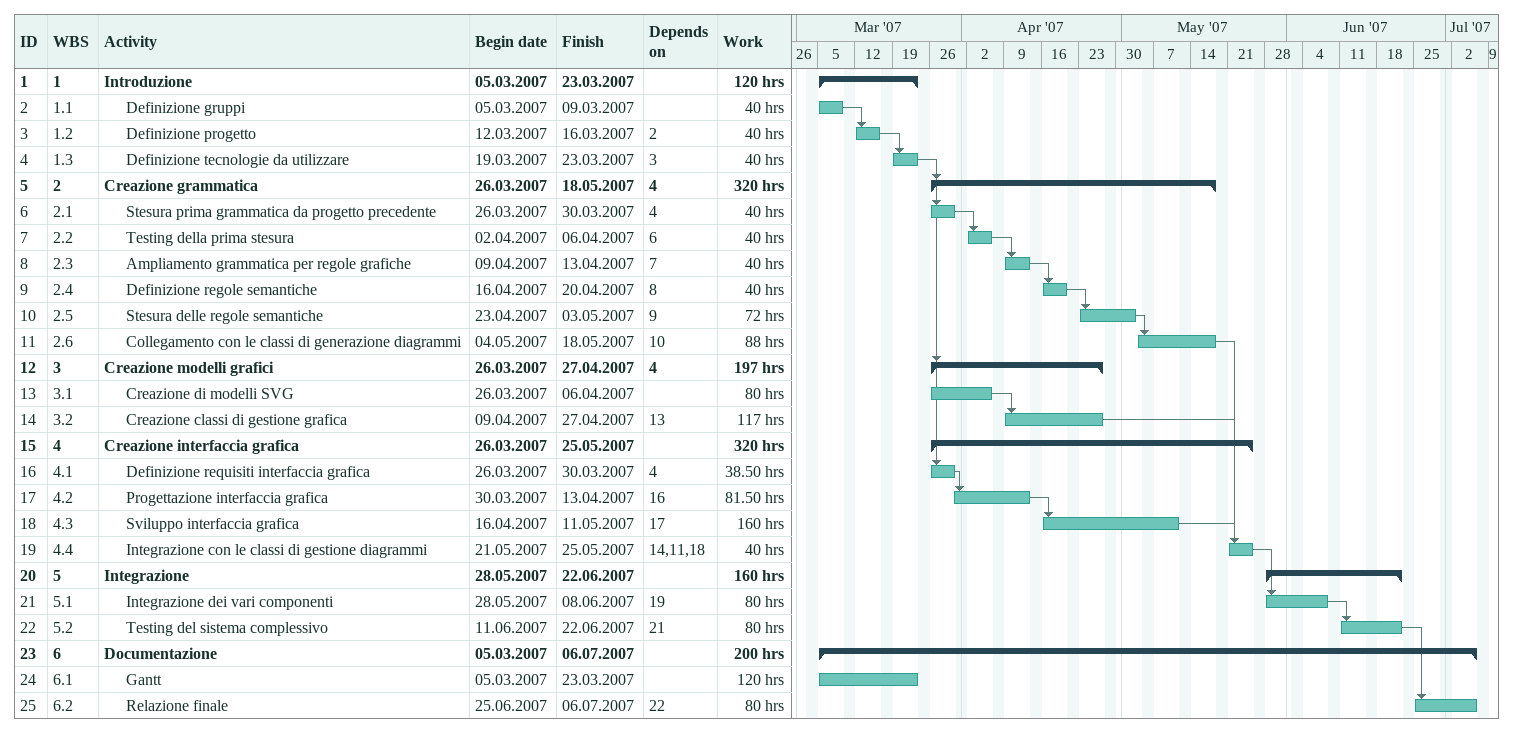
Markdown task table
| ID | WBS | Task | Start | Finish | Predecessors | Work (h) |
|---|---|---|---|---|---|---|
| 1 | 1 | **Introduzione** | 2007-03-05 | 2007-03-23 |  | 120 |
| 2 | 1.1 | Definizione gruppi | 2007-03-05 | 2007-03-09 |  | 40 |
| 3 | 1.2 | Definizione progetto | 2007-03-12 | 2007-03-16 | 2 | 40 |
| 4 | 1.3 | Definizione tecnologie da utilizzare | 2007-03-19 | 2007-03-23 | 3 | 40 |
| 5 | 2 | **Creazione grammatica** | 2007-03-26 | 2007-05-18 | 4 | 320 |
| 6 | 2.1 | Stesura prima grammatica da progetto precedente | 2007-03-26 | 2007-03-30 | 4 | 40 |
| 7 | 2.2 | Testing della prima stesura | 2007-04-02 | 2007-04-06 | 6 | 40 |
| 8 | 2.3 | Ampliamento grammatica per regole grafiche | 2007-04-09 | 2007-04-13 | 7 | 40 |
| 9 | 2.4 | Definizione regole semantiche | 2007-04-16 | 2007-04-20 | 8 | 40 |
| 10 | 2.5 | Stesura delle regole semantiche | 2007-04-23 | 2007-05-03 | 9 | 72 |
| 11 | 2.6 | Collegamento con le classi di generazione diagrammi | 2007-05-04 | 2007-05-18 | 10 | 88 |
| 12 | 3 | **Creazione modelli grafici** | 2007-03-26 | 2007-04-27 | 4 | 197 |
| 13 | 3.1 | Creazione di modelli SVG | 2007-03-26 | 2007-04-06 |  | 80 |
| 14 | 3.2 | Creazione classi di gestione grafica | 2007-04-09 | 2007-04-27 | 13 | 117 |
| 15 | 4 | **Creazione interfaccia grafica** | 2007-03-26 | 2007-05-25 |  | 320 |
| 16 | 4.1 | Definizione requisiti interfaccia grafica | 2007-03-26 | 2007-03-30 | 4 | 38.50 |
| 17 | 4.2 | Progettazione interfaccia grafica | 2007-03-30 | 2007-04-13 | 16 | 81.50 |
| 18 | 4.3 | Sviluppo interfaccia grafica | 2007-04-16 | 2007-05-11 | 17 | 160 |
| 19 | 4.4 | Integrazione con le classi di gestione diagrammi | 2007-05-21 | 2007-05-25 | 14, 11, 18 | 40 |
| 20 | 5 | **Integrazione** | 2007-05-28 | 2007-06-22 |  | 160 |
| 21 | 5.1 | Integrazione dei vari componenti | 2007-05-28 | 2007-06-08 | 19 | 80 |
| 22 | 5.2 | Testing del sistema complessivo | 2007-06-11 | 2007-06-22 | 21 | 80 |
| 23 | 6 | **Documentazione** | 2007-03-05 | 2007-07-06 |  | 200 |
| 24 | 6.1 | Gantt | 2007-03-05 | 2007-03-23 |  | 120 |
| 25 | 6.2 | Relazione finale | 2007-06-25 | 2007-07-06 | 22 | 80 |
